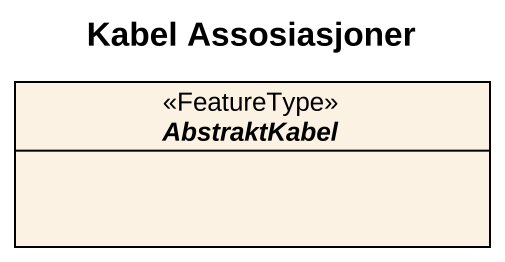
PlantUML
@startuml
title Kabel Assosiasjoner
hide circle
hide empty members
abstract class AbstraktKabel <<FeatureType>>
@enduml
